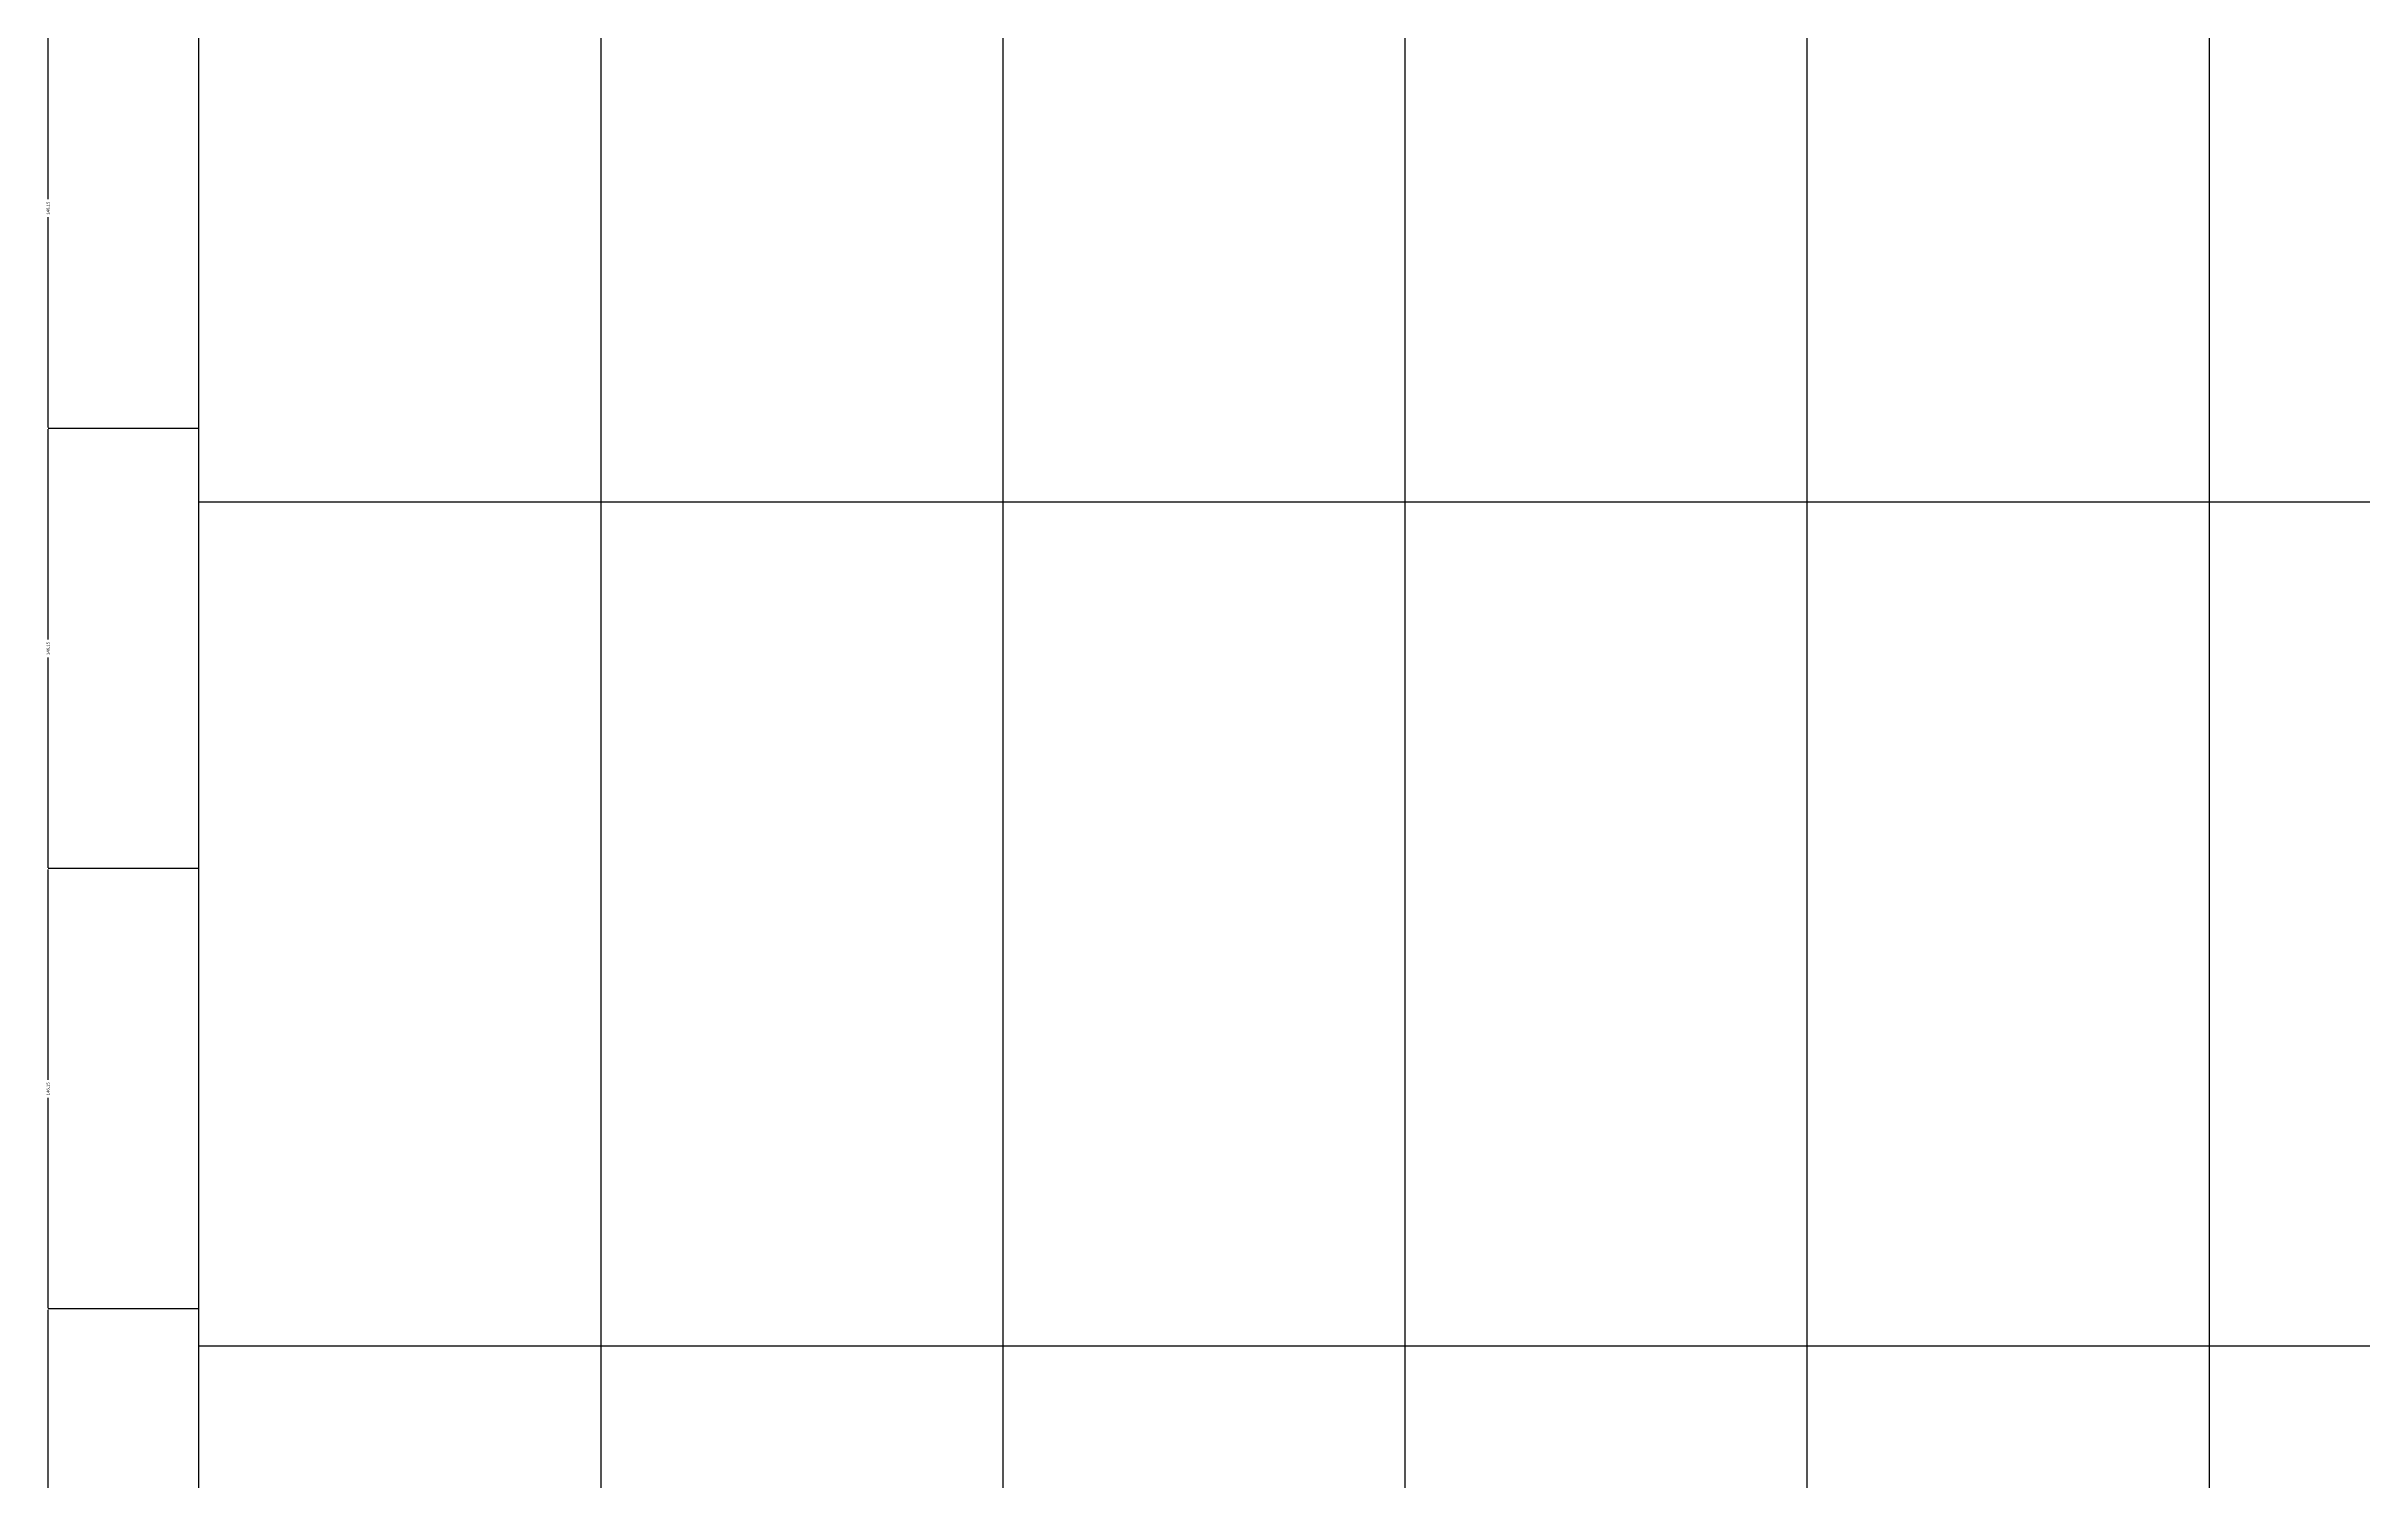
# Model space of a CAD drawing. Header units: inches. Extents: x -5298 to 11252, y 8210 to 22495.
# Drawn here: x 7526 to 8294, y 11749 to 12225 of the extents above; entities that cross this region are included whole.
import ezdxf

# ---------------------------------------------------------------- set-up
doc = ezdxf.new("R2010")
doc.units = ezdxf.units.IN
doc.header["$LTSCALE"] = 55
doc.header["$MEASUREMENT"] = 0
doc.layers.get('Defpoints').update_dxf_attribs({"color": 40})
doc.layers.add('BEAM', color=3, linetype='Continuous')
doc.layers.add('dim', color=2, linetype='Continuous')
doc.styles.get("Standard").update_dxf_attribs({"font": 'arial.ttf'})
doc.dimstyles.get("Standard").update_dxf_attribs({"dimtxt": 2.5, "dimasz": 2.5, "dimexe": 1.25, "dimexo": 0.625, "dimtad": 1, "dimtxsty": 'Standard', "dimcen": 2.5, "dimazin": 3, "dimtfac": 1, "dimtmove": 0, "dimatfit": 3})

# ---------------------------------------------------------------- blocks, each defined once
blk = doc.blocks.new('_CLOSEDFILLED')
at = {"color": 0, "linetype": 'BYBLOCK'}
blk.add_solid([(-1, 0.2), (0, 0), (-1, -0.2)], dxfattribs=at)
blk = doc.blocks.new('*D94')
at = {"color": 2}
for p, q in [((7576.48, 11805.54), (7526.48, 11805.54)), ((7526.48, 11735.46), (7526.48, 11805.29)), ((7526.48, 11659.64), (7526.48, 11729.46)), ((7576.48, 11659.39), (7526.48, 11659.39))]:
    blk.add_line(p, q, dxfattribs=at)
at = {"layer": 'Defpoints'}
for p in [(7576.48, 11805.54), (7526.48, 11659.39), (7576.48, 11659.39)]:
    blk.add_point(p, dxfattribs=at)
at = {"layer": 'dim', "color": 2, "xscale": 0.25, "yscale": 0.25}
for p, rotation in [((7526.48, 11805.54), 90), ((7526.48, 11659.39), 270)]:
    blk.add_blockref('_CLOSEDFILLED', p, dxfattribs=dict(at, rotation=rotation))
at = {"layer": 'dim', "color": 0, "insert": (7526.48, 11732.46), "char_height": 1, "attachment_point": 5, "rotation": 90}
blk.add_mtext('146,15', dxfattribs=at)
blk = doc.blocks.new('*D95')
at = {"color": 2}
for p, q in [((7576.48, 11951.69), (7526.48, 11951.69)), ((7526.48, 11881.61), (7526.48, 11951.44)), ((7526.48, 11805.79), (7526.48, 11875.61)), ((7576.48, 11805.54), (7526.48, 11805.54))]:
    blk.add_line(p, q, dxfattribs=at)
at = {"layer": 'Defpoints'}
for p in [(7576.48, 11951.69), (7526.48, 11805.54), (7576.48, 11805.54)]:
    blk.add_point(p, dxfattribs=at)
at = {"layer": 'dim', "color": 2, "xscale": 0.25, "yscale": 0.25}
for p, rotation in [((7526.48, 11951.69), 90), ((7526.48, 11805.54), 270)]:
    blk.add_blockref('_CLOSEDFILLED', p, dxfattribs=dict(at, rotation=rotation))
at = {"layer": 'dim', "color": 0, "insert": (7526.48, 11878.61), "char_height": 1, "attachment_point": 5, "rotation": 90}
blk.add_mtext('146,15', dxfattribs=at)
blk = doc.blocks.new('*D96')
at = {"color": 2}
for p, q in [((7576.48, 12097.83), (7526.48, 12097.83)), ((7526.48, 12027.76), (7526.48, 12097.58)), ((7526.48, 11951.94), (7526.48, 12021.76)), ((7576.48, 11951.69), (7526.48, 11951.69))]:
    blk.add_line(p, q, dxfattribs=at)
at = {"layer": 'Defpoints'}
for p in [(7576.48, 12097.83), (7526.48, 11951.69), (7576.48, 11951.69)]:
    blk.add_point(p, dxfattribs=at)
at = {"layer": 'dim', "color": 2, "xscale": 0.25, "yscale": 0.25}
for p, rotation in [((7526.48, 12097.83), 90), ((7526.48, 11951.69), 270)]:
    blk.add_blockref('_CLOSEDFILLED', p, dxfattribs=dict(at, rotation=rotation))
at = {"layer": 'dim', "color": 0, "insert": (7526.48, 12024.76), "char_height": 1, "attachment_point": 5, "rotation": 90}
blk.add_mtext('146,15', dxfattribs=at)
blk = doc.blocks.new('*D97')
at = {"color": 2}
for p, q in [((7576.48, 12243.98), (7526.48, 12243.98)), ((7526.48, 12173.91), (7526.48, 12243.73)), ((7526.48, 12098.08), (7526.48, 12167.91)), ((7576.48, 12097.83), (7526.48, 12097.83))]:
    blk.add_line(p, q, dxfattribs=at)
at = {"layer": 'Defpoints'}
for p in [(7576.48, 12243.98), (7526.48, 12097.83), (7576.48, 12097.83)]:
    blk.add_point(p, dxfattribs=at)
at = {"layer": 'dim', "color": 2, "xscale": 0.25, "yscale": 0.25}
for p, rotation in [((7526.48, 12243.98), 90), ((7526.48, 12097.83), 270)]:
    blk.add_blockref('_CLOSEDFILLED', p, dxfattribs=dict(at, rotation=rotation))
at = {"layer": 'dim', "color": 0, "insert": (7526.48, 12170.91), "char_height": 1, "attachment_point": 5, "rotation": 90}
blk.add_mtext('146,15', dxfattribs=at)

msp = doc.modelspace()

# ---------------------------------------------------------------- linework, layer by layer
at = {"layer": 'BEAM', "color": 5}
for p, q in [((7576.475, 11513.244), (7576.475, 18236.017)), ((7709.969, 11513.244), (7709.969, 18236.017)), ((7843.463, 11513.244), (7843.463, 18236.017)), ((7976.957, 11513.244), (7976.957, 18236.017)), ((8110.451, 11513.244), (8110.451, 18236.017)), ((8243.945, 11513.244), (8243.945, 18236.017)), ((7576.475, 12073.475), (10780.328, 12073.475)), ((7576.475, 11793.359), (10780.328, 11793.359))]:
    msp.add_line(p, q, dxfattribs=at)

# ---------------------------------------------------------------- dimensions: what is measured, and where the dimension line sits
at = {"layer": 'dim', "color": 2}
for base, p1, p2, picture, middle in [((7526.475, 12097.833), (7576.475, 12097.833), (7576.475, 12243.98), '*D97', (7526.475, 12170.906)), ((7526.475, 11951.686), (7576.475, 11951.686), (7576.475, 12097.833), '*D96', (7526.475, 12024.759)), ((7526.475, 11805.538), (7576.475, 11805.538), (7576.475, 11951.686), '*D95', (7526.475, 11878.612)), ((7526.475, 11659.391), (7576.475, 11659.391), (7576.475, 11805.538), '*D94', (7526.475, 11732.465))]:
    dim = msp.add_linear_dim(base=base, p1=p1, p2=p2, angle=90, dimstyle='Standard', dxfattribs=at)
    dim.commit()
    dim.dimension.update_dxf_attribs({"geometry": picture, "text_midpoint": middle})

doc.saveas('drawing.dxf')
